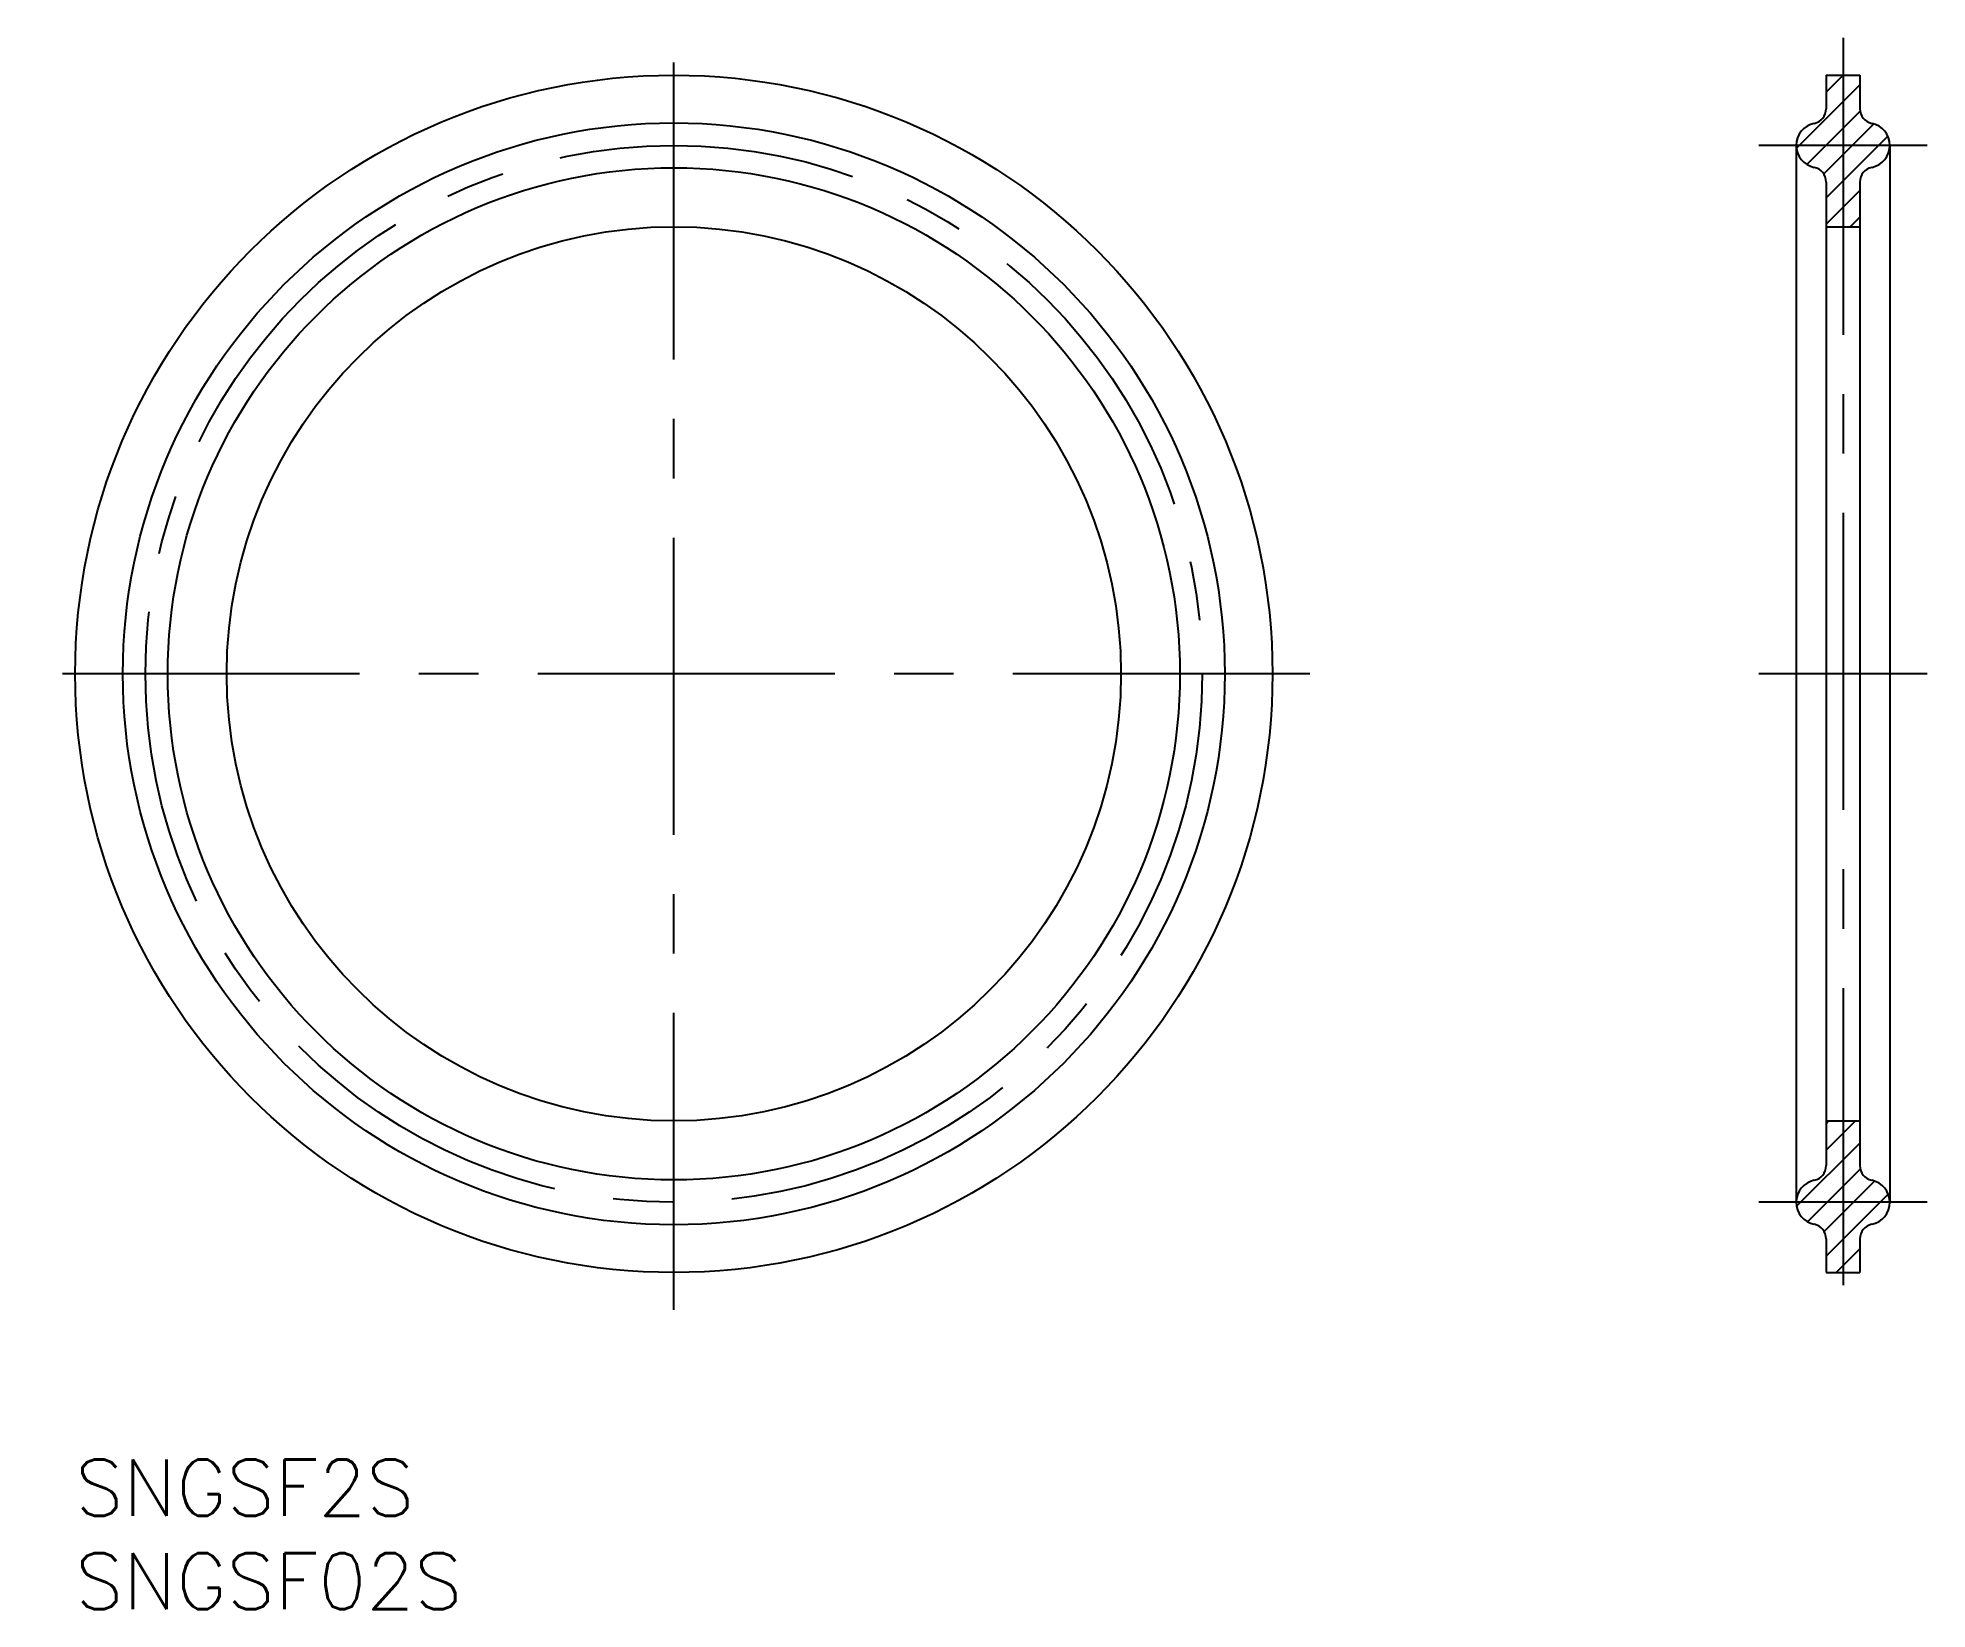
# Model space of a CAD drawing. Extents: x -2 to 99, y -8 to 76.
import ezdxf

# ---------------------------------------------------------------- set-up
doc = ezdxf.new("R2010")
doc.units = 0
doc.header["$LTSCALE"] = 0.5
doc.linetypes.add('CENTER', pattern=[50.8, 31.75, -6.35, 6.35, -6.35])
doc.layers.get('0').update_dxf_attribs({"linetype": 'CONTINUOUS'})
for name, color, linetype in [('MSM_CENTER', 1, 'CENTER'), ('MSM_CONTINUOUS', 7, 'CONTINUOUS'), ('MSM_NARROW', 5, 'CONTINUOUS'), ('MSM_PART_NUMBER', 7, 'CONTINUOUS')]:
    doc.layers.add(name, color=color, linetype=linetype)
doc.styles.get("Standard").update_dxf_attribs({"font": 'txt.shx', "height": 3, "bigfont": 'bigfont.shx'})

# ---------------------------------------------------------------- blocks, each defined once
blk = doc.blocks.new('*U8')
at = {"layer": 'MSM_PART_NUMBER'}
blk.add_text('SNGSF2S', height=3, dxfattribs=at).set_placement((0, -3))
blk = doc.blocks.new('*U9')
at = {"layer": 'MSM_PART_NUMBER'}
blk.add_text('SNGSF02S', height=3, dxfattribs=at).set_placement((0, -8))

msp = doc.modelspace()

# ---------------------------------------------------------------- linework, layer by layer
for p, q in [((93.6, 74), (95.4, 74)), ((93.6, 74), (93.6, 72.21)), ((95.4, 74), (95.4, 72.21)), ((92, 70.25), (92, 13.75)), ((97, 70.25), (97, 13.75)), ((93.6, 68.29), (93.6, 15.71)), ((95.4, 68.29), (95.4, 15.71)), ((93.6, 65.9), (95.4, 65.9)), ((93.61, 18.1), (95.41, 18.1)), ((93.6, 11.79), (93.6, 10)), ((95.4, 11.79), (95.4, 10)), ((93.6, 10), (95.4, 10))]:
    msp.add_line(p, q)
for radius in [32, 29.45, 27.05]:
    msp.add_circle((32, 42), radius)
for centre, radius, start, end in [((92.8, 72.21), 0.8, 281.537, 360), ((96.2, 72.21), 0.8, 180, 258.463), ((93.2, 70.25), 1.2, 101.537, 258.463), ((95.8, 70.25), 1.2, 281.537, 78.463), ((92.8, 68.29), 0.8, 0, 78.463), ((96.2, 68.29), 0.8, 101.537, 180), ((92.8, 15.71), 0.8, 281.537, 360), ((96.2, 15.71), 0.8, 180, 258.463), ((93.2, 13.75), 1.2, 101.537, 258.463), ((95.8, 13.75), 1.2, 281.537, 78.463), ((92.8, 11.79), 0.8, 0, 78.463), ((96.2, 11.79), 0.8, 101.537, 180)]:
    msp.add_arc(centre, radius, start, end)
at = {"layer": 'MSM_CENTER'}
for p, q in [((32, 8), (32, 76)), ((94.5, 76), (94.5, 8)), ((99, 70.25), (90, 70.25)), ((66, 42), (-2, 42)), ((99, 42), (90, 42)), ((99, 13.75), (90, 13.75))]:
    msp.add_line(p, q, dxfattribs=at)
msp.add_circle((32, 42), 28.25, dxfattribs=at)
at = {"layer": 'MSM_CONTINUOUS'}
msp.add_circle((32, 42), 23.9, dxfattribs=at)
at = {"layer": 'MSM_NARROW'}
for p, q in [((93.6, 73.1), (94.5, 74)), ((92.01, 70.1), (95.4, 73.49)), ((92.56, 69.23), (95.41, 72.08)), ((93.47, 68.73), (96.14, 71.4)), ((93.6, 67.44), (96.9, 70.74)), ((93.6, 66.03), (95.4, 67.83)), ((94.88, 65.9), (95.4, 66.42)), ((93.6, 16.53), (95.17, 18.1)), ((93.6, 17.95), (93.75, 18.1)), ((92.02, 13.54), (95.4, 16.92)), ((92.6, 12.71), (95.42, 15.52)), ((93.5, 12.19), (96.19, 14.88)), ((93.6, 10.87), (96.92, 14.19)), ((94.14, 10), (95.4, 11.26))]:
    msp.add_line(p, q, dxfattribs=at)

# ---------------------------------------------------------------- block references
at = {"layer": 'MSM_CONTINUOUS'}
for name in ['*U8', '*U9']:
    msp.add_blockref(name, (0, 0), dxfattribs=at)

doc.saveas('drawing.dxf')
